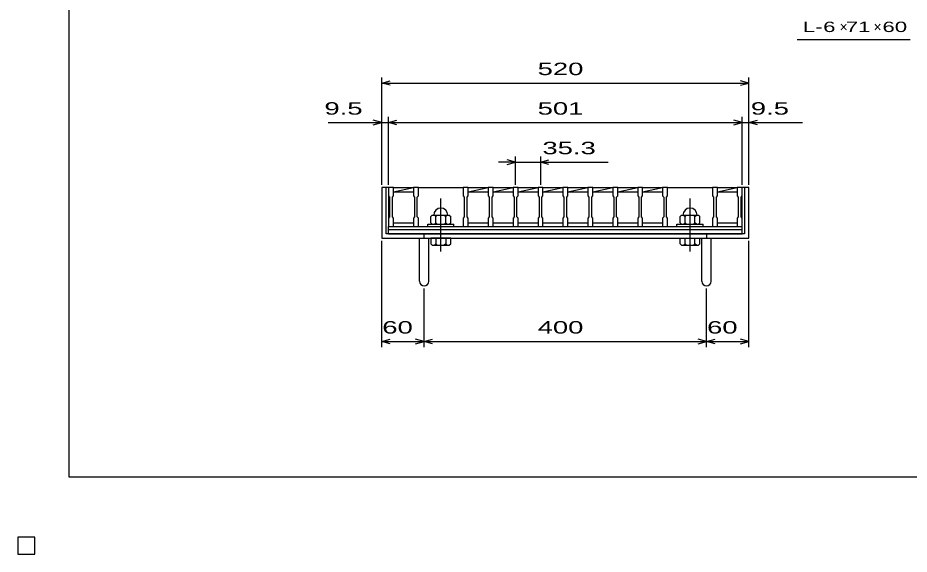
# Model space of a CAD drawing. Units: millimetres, scale not verified. Extents: x -1456 to 1385, y -1026 to 843.
# Drawn here: x -1456 to -193, y -1026 to -267 of the extents above; entities that cross this region are included whole.
import ezdxf
from ezdxf.enums import TextEntityAlignment as Align

# ---------------------------------------------------------------- set-up
doc = ezdxf.new("R2010")
doc.units = ezdxf.units.MM
doc.header["$LTSCALE"] = 8
doc.linetypes.add('CHAIN', pattern=[18.5, 12, -1.5, 3.5, -1.5])
for name, color, linetype, lineweight in [('0_2', 150, 'Continuous', 25), ('16', 3, 'Continuous', 25), ('19', 6, 'Continuous', 25), ('22', 4, 'Continuous', 25)]:
    doc.layers.add(name, color=color, linetype=linetype, lineweight=lineweight)
doc.styles.add('ベクトル', font='')
doc.styles.get('ベクトル').set_extended_font_data('ベクトル')

msp = doc.modelspace()

# ---------------------------------------------------------------- linework, layer by layer
at = {"layer": '0_2'}
for p, q in [((-1383.2, -917.2), (-1383.2, 842.8)), ((1384.8, -917.2), (-1383.2, -917.2))]:
    msp.add_line(p, q, dxfattribs=at)
at = {"layer": '16'}
for p, q in [((-931, -507), (-931, -506.3)), ((-931, -506.3), (-924, -506.3)), ((-931, -507), (-931, -518.5)), ((-924, -507), (-931, -507)), ((-931, -507), (-931, -557)), ((-924, -506.3), (-924, -507)), ((-924, -518.5), (-924, -507)), ((-924, -507), (-895.7, -507)), ((-924, -513), (-895.7, -507)), ((-924, -513), (-895.7, -513)), ((-895.7, -507), (-895.7, -506.3)), ((-895.7, -506.3), (-888.7, -506.3)), ((-895.7, -507), (-895.7, -518.5)), ((-888.7, -507), (-895.7, -507)), ((-888.7, -506.3), (-888.7, -507)), ((-888.7, -518.5), (-888.7, -507)), ((-888.7, -507), (-825.1, -507)), ((-825.1, -507), (-825.1, -506.3)), ((-825.1, -506.3), (-818.1, -506.3)), ((-825.1, -507), (-825.1, -518.5)), ((-818.1, -507), (-825.1, -507)), ((-818.1, -506.3), (-818.1, -507)), ((-818.1, -518.5), (-818.1, -507)), ((-818.1, -507), (-789.8, -507)), ((-818.1, -513), (-789.8, -507)), ((-818.1, -513), (-789.8, -513)), ((-789.8, -507), (-789.8, -506.3)), ((-789.8, -506.3), (-782.8, -506.3)), ((-789.8, -507), (-789.8, -518.5)), ((-782.8, -507), (-789.8, -507)), ((-782.8, -506.3), (-782.8, -507)), ((-782.8, -518.5), (-782.8, -507)), ((-782.8, -507), (-754.5, -507)), ((-782.8, -513), (-754.5, -507)), ((-782.8, -513), (-754.5, -513)), ((-754.5, -507), (-754.5, -506.3)), ((-754.5, -506.3), (-747.5, -506.3)), ((-754.5, -507), (-754.5, -518.5)), ((-747.5, -507), (-754.5, -507)), ((-747.5, -506.3), (-747.5, -507)), ((-747.5, -518.5), (-747.5, -507)), ((-747.5, -507), (-719.2, -507)), ((-747.5, -513), (-719.2, -507)), ((-747.5, -513), (-719.2, -513)), ((-719.2, -507), (-719.2, -506.3)), ((-719.2, -506.3), (-712.2, -506.3)), ((-719.2, -507), (-719.2, -518.5)), ((-712.2, -507), (-719.2, -507)), ((-712.2, -506.3), (-712.2, -507)), ((-712.2, -518.5), (-712.2, -507)), ((-712.2, -507), (-683.9, -507)), ((-712.2, -513), (-683.9, -507)), ((-712.2, -513), (-683.9, -513)), ((-683.9, -507), (-683.9, -506.3)), ((-683.9, -506.3), (-676.9, -506.3)), ((-683.9, -507), (-683.9, -518.5)), ((-676.9, -507), (-683.9, -507)), ((-676.9, -506.3), (-676.9, -507)), ((-676.9, -518.5), (-676.9, -507)), ((-676.9, -507), (-648.6, -507)), ((-676.9, -513), (-648.6, -507)), ((-676.9, -513), (-648.6, -513)), ((-648.6, -507), (-648.6, -506.3)), ((-648.6, -506.3), (-641.6, -506.3)), ((-648.6, -507), (-648.6, -518.5)), ((-641.6, -507), (-648.6, -507)), ((-641.6, -506.3), (-641.6, -507)), ((-641.6, -518.5), (-641.6, -507)), ((-641.6, -507), (-613.3, -507)), ((-641.6, -513), (-613.3, -507)), ((-641.6, -513), (-613.3, -513)), ((-613.3, -507), (-613.3, -506.3)), ((-613.3, -506.3), (-606.3, -506.3)), ((-613.3, -507), (-613.3, -518.5)), ((-606.3, -507), (-613.3, -507)), ((-606.3, -506.3), (-606.3, -507)), ((-606.3, -518.5), (-606.3, -507)), ((-606.3, -507), (-578, -507)), ((-606.3, -513), (-578, -507)), ((-606.3, -513), (-578, -513)), ((-578, -507), (-578, -506.3)), ((-578, -506.3), (-571, -506.3)), ((-578, -507), (-578, -518.5)), ((-571, -507), (-578, -507)), ((-571, -506.3), (-571, -507)), ((-571, -518.5), (-571, -507)), ((-571, -507), (-542.7, -507)), ((-571, -513), (-542.7, -507)), ((-571, -513), (-542.7, -513)), ((-542.7, -507), (-542.7, -506.3)), ((-542.7, -506.3), (-535.7, -506.3)), ((-542.7, -507), (-542.7, -518.5)), ((-535.7, -507), (-542.7, -507)), ((-535.7, -506.3), (-535.7, -507)), ((-535.7, -518.5), (-535.7, -507)), ((-535.7, -507), (-472.1, -507)), ((-472.1, -507), (-472.1, -506.3)), ((-472.1, -506.3), (-465.1, -506.3)), ((-472.1, -507), (-472.1, -518.5)), ((-465.1, -507), (-472.1, -507)), ((-465.1, -506.3), (-465.1, -507)), ((-465.1, -518.5), (-465.1, -507)), ((-465.1, -507), (-437, -507)), ((-465.1, -513), (-437, -507.042)), ((-465.1, -513), (-437, -513)), ((-437, -507), (-437, -506.3)), ((-437, -506.3), (-430, -506.3)), ((-437, -507), (-437, -518.5)), ((-430, -507), (-437, -507)), ((-430, -506.3), (-430, -507)), ((-430, -518.5), (-430, -507)), ((-430, -557), (-430, -507)), ((-931, -518.5), (-929.5, -520.5)), ((-929.5, -520.5), (-929.5, -548.5)), ((-925.5, -520.5), (-924, -518.5)), ((-925.5, -548.5), (-925.5, -520.5)), ((-895.7, -518.5), (-894.2, -520.5)), ((-894.2, -520.5), (-894.2, -548.5)), ((-890.2, -520.5), (-888.7, -518.5)), ((-890.2, -548.5), (-890.2, -520.5)), ((-825.1, -518.5), (-823.6, -520.5)), ((-823.6, -520.5), (-823.6, -548.5)), ((-819.6, -520.5), (-818.1, -518.5)), ((-819.6, -548.5), (-819.6, -520.5)), ((-789.8, -518.5), (-788.3, -520.5)), ((-788.3, -520.5), (-788.3, -548.5)), ((-784.3, -520.5), (-782.8, -518.5)), ((-784.3, -548.5), (-784.3, -520.5)), ((-754.5, -518.5), (-753, -520.5)), ((-753, -520.5), (-753, -548.5)), ((-749, -520.5), (-747.5, -518.5)), ((-749, -548.5), (-749, -520.5)), ((-719.2, -518.5), (-717.7, -520.5)), ((-717.7, -520.5), (-717.7, -548.5)), ((-713.7, -520.5), (-712.2, -518.5)), ((-713.7, -548.5), (-713.7, -520.5)), ((-683.9, -518.5), (-682.4, -520.5)), ((-682.4, -520.5), (-682.4, -548.5)), ((-678.4, -520.5), (-676.9, -518.5)), ((-678.4, -548.5), (-678.4, -520.5)), ((-648.6, -518.5), (-647.1, -520.5)), ((-647.1, -520.5), (-647.1, -548.5)), ((-643.1, -520.5), (-641.6, -518.5)), ((-643.1, -548.5), (-643.1, -520.5)), ((-613.3, -518.5), (-611.8, -520.5)), ((-611.8, -520.5), (-611.8, -548.5)), ((-607.8, -520.5), (-606.3, -518.5)), ((-607.8, -548.5), (-607.8, -520.5)), ((-578, -518.5), (-576.5, -520.5)), ((-576.5, -520.5), (-576.5, -548.5)), ((-572.5, -520.5), (-571, -518.5)), ((-572.5, -548.5), (-572.5, -520.5)), ((-542.7, -518.5), (-541.2, -520.5)), ((-541.2, -520.5), (-541.2, -548.5)), ((-537.2, -520.5), (-535.7, -518.5)), ((-537.2, -548.5), (-537.2, -520.5)), ((-472.1, -518.5), (-470.6, -520.5)), ((-470.6, -520.5), (-470.6, -548.5)), ((-466.6, -520.5), (-465.1, -518.5)), ((-466.6, -548.5), (-466.6, -520.5)), ((-437, -518.5), (-435.5, -520.5)), ((-435.5, -520.5), (-435.5, -548.5)), ((-431.5, -520.5), (-430, -518.5)), ((-431.5, -548.5), (-431.5, -520.5)), ((-929.5, -548.5), (-931, -550.5)), ((-931, -550.5), (-931, -562)), ((-924, -550.5), (-925.5, -548.5)), ((-924, -562), (-924, -550.5)), ((-894.2, -548.5), (-895.7, -550.5)), ((-895.7, -550.5), (-895.7, -562)), ((-888.7, -550.5), (-890.2, -548.5)), ((-888.7, -562), (-888.7, -550.5)), ((-868.9, -546), (-870.9, -548)), ((-870.9, -557), (-870.9, -548)), ((-868.9, -546), (-844.9, -546)), ((-865.9, -546), (-863.9, -548)), ((-863.9, -548), (-861.9, -546)), ((-863.9, -557), (-863.9, -548)), ((-851.9, -546), (-849.9, -548)), ((-849.9, -548), (-847.9, -546)), ((-849.9, -557), (-849.9, -548)), ((-844.9, -546), (-842.9, -548)), ((-842.9, -557), (-842.9, -548)), ((-823.6, -548.5), (-825.1, -550.5)), ((-825.1, -550.5), (-825.1, -562)), ((-818.1, -550.5), (-819.6, -548.5)), ((-818.1, -562), (-818.1, -550.5)), ((-788.3, -548.5), (-789.8, -550.5)), ((-789.8, -550.5), (-789.8, -562)), ((-782.8, -550.5), (-784.3, -548.5)), ((-782.8, -562), (-782.8, -550.5)), ((-753, -548.5), (-754.5, -550.5)), ((-754.5, -550.5), (-754.5, -562)), ((-747.5, -550.5), (-749, -548.5)), ((-747.5, -562), (-747.5, -550.5)), ((-717.7, -548.5), (-719.2, -550.5)), ((-719.2, -550.5), (-719.2, -562)), ((-712.2, -550.5), (-713.7, -548.5)), ((-712.2, -562), (-712.2, -550.5)), ((-682.4, -548.5), (-683.9, -550.5)), ((-683.9, -550.5), (-683.9, -562)), ((-676.9, -550.5), (-678.4, -548.5)), ((-676.9, -562), (-676.9, -550.5)), ((-647.1, -548.5), (-648.6, -550.5)), ((-648.6, -550.5), (-648.6, -562)), ((-641.6, -550.5), (-643.1, -548.5)), ((-641.6, -562), (-641.6, -550.5)), ((-611.8, -548.5), (-613.3, -550.5)), ((-613.3, -550.5), (-613.3, -562)), ((-606.3, -550.5), (-607.8, -548.5)), ((-606.3, -562), (-606.3, -550.5)), ((-576.5, -548.5), (-578, -550.5)), ((-578, -550.5), (-578, -562)), ((-571, -550.5), (-572.5, -548.5)), ((-571, -562), (-571, -550.5)), ((-541.2, -548.5), (-542.7, -550.5)), ((-542.7, -550.5), (-542.7, -562)), ((-535.7, -550.5), (-537.2, -548.5)), ((-535.7, -562), (-535.7, -550.5)), ((-515.9, -546), (-517.9, -548)), ((-517.9, -557), (-517.9, -548)), ((-515.9, -546), (-491.9, -546)), ((-512.9, -546), (-510.9, -548)), ((-510.9, -548), (-508.9, -546)), ((-510.9, -557), (-510.9, -548)), ((-498.9, -546), (-496.9, -548)), ((-496.9, -548), (-494.9, -546)), ((-496.9, -557), (-496.9, -548)), ((-491.9, -546), (-489.9, -548)), ((-489.9, -557), (-489.9, -548)), ((-470.6, -548.5), (-472.1, -550.5)), ((-472.1, -550.5), (-472.1, -562)), ((-465.1, -550.5), (-466.6, -548.5)), ((-465.1, -562), (-465.1, -550.5)), ((-435.5, -548.5), (-437, -550.5)), ((-437, -550.5), (-437, -562)), ((-430, -550.5), (-431.5, -548.5)), ((-430, -562), (-430, -550.5)), ((-931, -562), (-924, -562)), ((-931, -562), (-430, -562)), ((-931, -566.5), (-931, -562)), ((-931, -566.5), (-430, -566.5)), ((-931, -572.5), (-931, -566.5)), ((-924, -557), (-895.7, -557)), ((-895.7, -562), (-888.7, -562)), ((-888.7, -562), (-825.1, -562)), ((-875.4, -562), (-875.4, -559)), ((-875.4, -559), (-838.4, -559)), ((-875.4, -562), (-838.4, -562)), ((-870.9, -557), (-868.9, -559)), ((-865.9, -559), (-863.9, -557)), ((-861.9, -559), (-863.9, -557)), ((-851.9, -559), (-849.9, -557)), ((-847.9, -559), (-849.9, -557)), ((-844.9, -559), (-842.9, -557)), ((-838.4, -562), (-838.4, -559)), ((-825.1, -562), (-818.1, -562)), ((-818.1, -557), (-789.8, -557)), ((-789.8, -562), (-782.8, -562)), ((-782.8, -557), (-754.5, -557)), ((-754.5, -562), (-747.5, -562)), ((-747.5, -557), (-719.2, -557)), ((-719.2, -562), (-712.2, -562)), ((-712.2, -557), (-683.9, -557)), ((-683.9, -562), (-676.9, -562)), ((-676.9, -557), (-648.6, -557)), ((-648.6, -562), (-641.6, -562)), ((-641.6, -557), (-613.3, -557)), ((-613.3, -562), (-606.3, -562)), ((-606.3, -557), (-578, -557)), ((-578, -562), (-571, -562)), ((-571, -557), (-542.7, -557)), ((-542.7, -562), (-535.7, -562)), ((-535.7, -562), (-472.1, -562)), ((-522.4, -562), (-522.4, -559)), ((-522.4, -559), (-485.4, -559)), ((-522.4, -562), (-485.4, -562)), ((-517.9, -557), (-515.9, -559)), ((-512.9, -559), (-510.9, -557)), ((-508.9, -559), (-510.9, -557)), ((-498.9, -559), (-496.9, -557)), ((-494.9, -559), (-496.9, -557)), ((-491.9, -559), (-489.9, -557)), ((-485.4, -562), (-485.4, -559)), ((-472.1, -562), (-465.1, -562)), ((-465.1, -557), (-437, -557)), ((-437, -562), (-430, -562)), ((-430, -566.5), (-430, -562)), ((-430, -572.5), (-430, -566.5)), ((-931, -572.5), (-430, -572.5)), ((-1432, -1002), (-1456, -1002)), ((-1456, -1002), (-1456, -1026)), ((-1432, -1002), (-1456, -1002)), ((-1456, -1002), (-1456, -1026)), ((-1432, -1002), (-1456, -1002)), ((-1456, -1002), (-1456, -1026)), ((-1432, -1002), (-1456, -1002)), ((-1456, -1002), (-1456, -1026)), ((-1432, -1002), (-1456, -1002)), ((-1456, -1002), (-1456, -1026)), ((-1432, -1026), (-1432, -1002)), ((-1432, -1026), (-1432, -1002)), ((-1432, -1026), (-1432, -1002)), ((-1432, -1026), (-1432, -1002)), ((-1432, -1026), (-1432, -1002)), ((-1456, -1026), (-1432, -1026)), ((-1456, -1026), (-1432, -1026)), ((-1456, -1026), (-1432, -1026)), ((-1456, -1026), (-1432, -1026)), ((-1456, -1026), (-1432, -1026))]:
    msp.add_line(p, q, dxfattribs=at)
at = {"layer": '16', "linetype": 'CHAIN'}
for p, q in [((-856.9, -597.4), (-856.9, -522.4)), ((-503.9, -597.4), (-503.9, -522.4))]:
    msp.add_line(p, q, dxfattribs=at)
at = {"layer": '16'}
for centre in [(-856.9, -546), (-503.9, -546)]:
    msp.add_arc(centre, 10, 0, 180, dxfattribs=at)
at = {"layer": '19'}
for p, q in [((-931, -507), (-940.5, -507)), ((-940.5, -507), (-940.5, -578.5)), ((-934.5, -572.5), (-934.5, -507)), ((-420.5, -507), (-430, -507)), ((-426.5, -507), (-426.5, -572.5)), ((-420.5, -578.5), (-420.5, -507)), ((-940.5, -578.5), (-420.5, -578.5)), ((-426.5, -572.5), (-934.5, -572.5)), ((-887, -639.61), (-887, -578.5)), ((-880.5, -578.5), (-880.5, -572.5)), ((-874, -639.61), (-874, -578.5)), ((-870.9, -578.5), (-870.9, -586.5)), ((-842.9, -578.5), (-870.9, -578.5)), ((-863.9, -578.5), (-863.9, -586.5)), ((-849.9, -578.5), (-849.9, -586.5)), ((-842.9, -586.5), (-842.9, -578.5)), ((-517.9, -586.5), (-517.9, -578.5)), ((-517.9, -578.5), (-489.9, -578.5)), ((-510.9, -586.5), (-510.9, -578.5)), ((-496.9, -586.5), (-496.9, -578.5)), ((-489.9, -586.5), (-489.9, -578.5)), ((-487, -639.61), (-487, -578.5)), ((-480.5, -572.5), (-480.5, -578.5)), ((-474, -639.61), (-474, -578.5)), ((-870.9, -586.5), (-868.9, -588.5)), ((-868.9, -588.5), (-844.9, -588.5)), ((-863.9, -586.5), (-865.9, -588.5)), ((-861.9, -588.5), (-863.9, -586.5)), ((-849.9, -586.5), (-851.9, -588.5)), ((-847.9, -588.5), (-849.9, -586.5)), ((-844.9, -588.5), (-842.9, -586.5)), ((-515.9, -588.5), (-517.9, -586.5)), ((-515.9, -588.5), (-491.9, -588.5)), ((-512.9, -588.5), (-510.9, -586.5)), ((-508.9, -588.5), (-510.9, -586.5)), ((-498.9, -588.5), (-496.9, -586.5)), ((-494.9, -588.5), (-496.9, -586.5)), ((-491.9, -588.5), (-489.9, -586.5))]:
    msp.add_line(p, q, dxfattribs=at)
for centre in [(-880.5, -639.61), (-480.5, -639.61)]:
    msp.add_arc(centre, 6.5, 180, 0, dxfattribs=at)
at = {"layer": '22'}
for p, q in [((-352, -297.5), (-192, -297.5)), ((-940.5, -503), (-940.5, -351)), ((-420.5, -503), (-420.5, -351)), ((-940.5, -359), (-928.5, -355.8)), ((-928.5, -362.2), (-940.5, -359)), ((-940.5, -359), (-420.5, -359)), ((-420.5, -359), (-432.5, -355.8)), ((-432.5, -362.2), (-420.5, -359)), ((-1016.5, -415), (-940.5, -415)), ((-940.5, -415), (-952.5, -411.8)), ((-952.5, -418.2), (-940.5, -415)), ((-940.5, -503), (-940.5, -407)), ((-940.5, -415), (-931, -415)), ((-931, -503), (-931, -407)), ((-931, -415), (-919, -411.8)), ((-919, -418.2), (-931, -415)), ((-931, -415), (-430, -415)), ((-430, -415), (-442, -411.8)), ((-442, -418.2), (-430, -415)), ((-430, -503), (-430, -407)), ((-430, -415), (-420.5, -415)), ((-420.5, -503), (-420.5, -407)), ((-420.5, -415), (-408.5, -411.8)), ((-408.5, -418.2), (-420.5, -415)), ((-420.5, -415), (-344.5, -415)), ((-751, -503), (-751, -463)), ((-715.7, -463), (-715.7, -503)), ((-751, -471), (-775, -471)), ((-751, -471), (-763, -467.8)), ((-763, -474.2), (-751, -471)), ((-751, -471), (-715.7, -471)), ((-715.7, -471), (-703.7, -467.8)), ((-703.7, -474.2), (-715.7, -471)), ((-715.7, -471), (-619.7, -471)), ((-940.5, -732.9), (-940.5, -582.5)), ((-420.5, -732.9), (-420.5, -582.5)), ((-880.5, -732.9), (-880.5, -649.7)), ((-480.5, -732.9), (-480.5, -649.7)), ((-940.5, -724.9), (-928.5, -721.7)), ((-928.5, -728.1), (-940.5, -724.9)), ((-940.5, -724.9), (-880.5, -724.9)), ((-880.5, -724.9), (-892.5, -721.7)), ((-892.5, -728.1), (-880.5, -724.9)), ((-880.5, -724.9), (-868.5, -721.7)), ((-868.5, -728.1), (-880.5, -724.9)), ((-880.5, -724.9), (-480.5, -724.9)), ((-480.5, -724.9), (-492.5, -721.7)), ((-492.5, -728.1), (-480.5, -724.9)), ((-480.5, -724.9), (-468.5, -721.7)), ((-468.5, -728.1), (-480.5, -724.9)), ((-480.5, -724.9), (-420.5, -724.9)), ((-420.5, -724.9), (-432.5, -721.7)), ((-432.5, -728.1), (-420.5, -724.9))]:
    msp.add_line(p, q, dxfattribs=at)
at = {"layer": '22', "color": 2}
for p, q in [((-1432, -1002), (-1456, -1002)), ((-1456, -1002), (-1456, -1026)), ((-1432, -1002), (-1456, -1002)), ((-1456, -1002), (-1456, -1026)), ((-1432, -1002), (-1456, -1002)), ((-1456, -1002), (-1456, -1026)), ((-1432, -1026), (-1432, -1002)), ((-1432, -1026), (-1432, -1002)), ((-1432, -1026), (-1432, -1002)), ((-1456, -1026), (-1432, -1026)), ((-1456, -1026), (-1432, -1026)), ((-1456, -1026), (-1432, -1026))]:
    msp.add_line(p, q, dxfattribs=at)

# ---------------------------------------------------------------- texts
at = {"layer": '22', "color": 2, "style": 'ベクトル'}
for s, height, width, p in [('L-', 14.66, 1.6, (-344, -279.5)), (' 6 ', 14.66, 1.6, (-324, -279.5)), (' 71 ', 14.66, 1.6, (-292, -279.5)), (' 60 ', 14.66, 1.6, (-240, -279.5)), (' 520 ', 17.6, 1.65, (-730.5, -339)), (' 9.5 ', 17.6, 1.65, (-1032.5, -395)), (' 501 ', 17.6, 1.65, (-730.5, -395)), (' 9.5 ', 17.6, 1.65, (-428.5, -395)), (' 35.3 ', 17.6, 1.65, (-723.7, -451)), (' 60 ', 17.6, 1.65, (-950.5, -704.9)), (' 400 ', 17.6, 1.65, (-730.5, -704.9)), (' 60 ', 17.6, 1.65, (-490.5, -704.9))]:
    msp.add_text(s, height=height, dxfattribs=dict(at, width=width)).set_placement(p, align=Align.MIDDLE_LEFT)
for p in [(-292, -279.5), (-244, -279.5)]:
    msp.add_text('×', height=14.66, dxfattribs=at).set_placement(p, align=Align.MIDDLE_LEFT)

doc.saveas('drawing.dxf')
